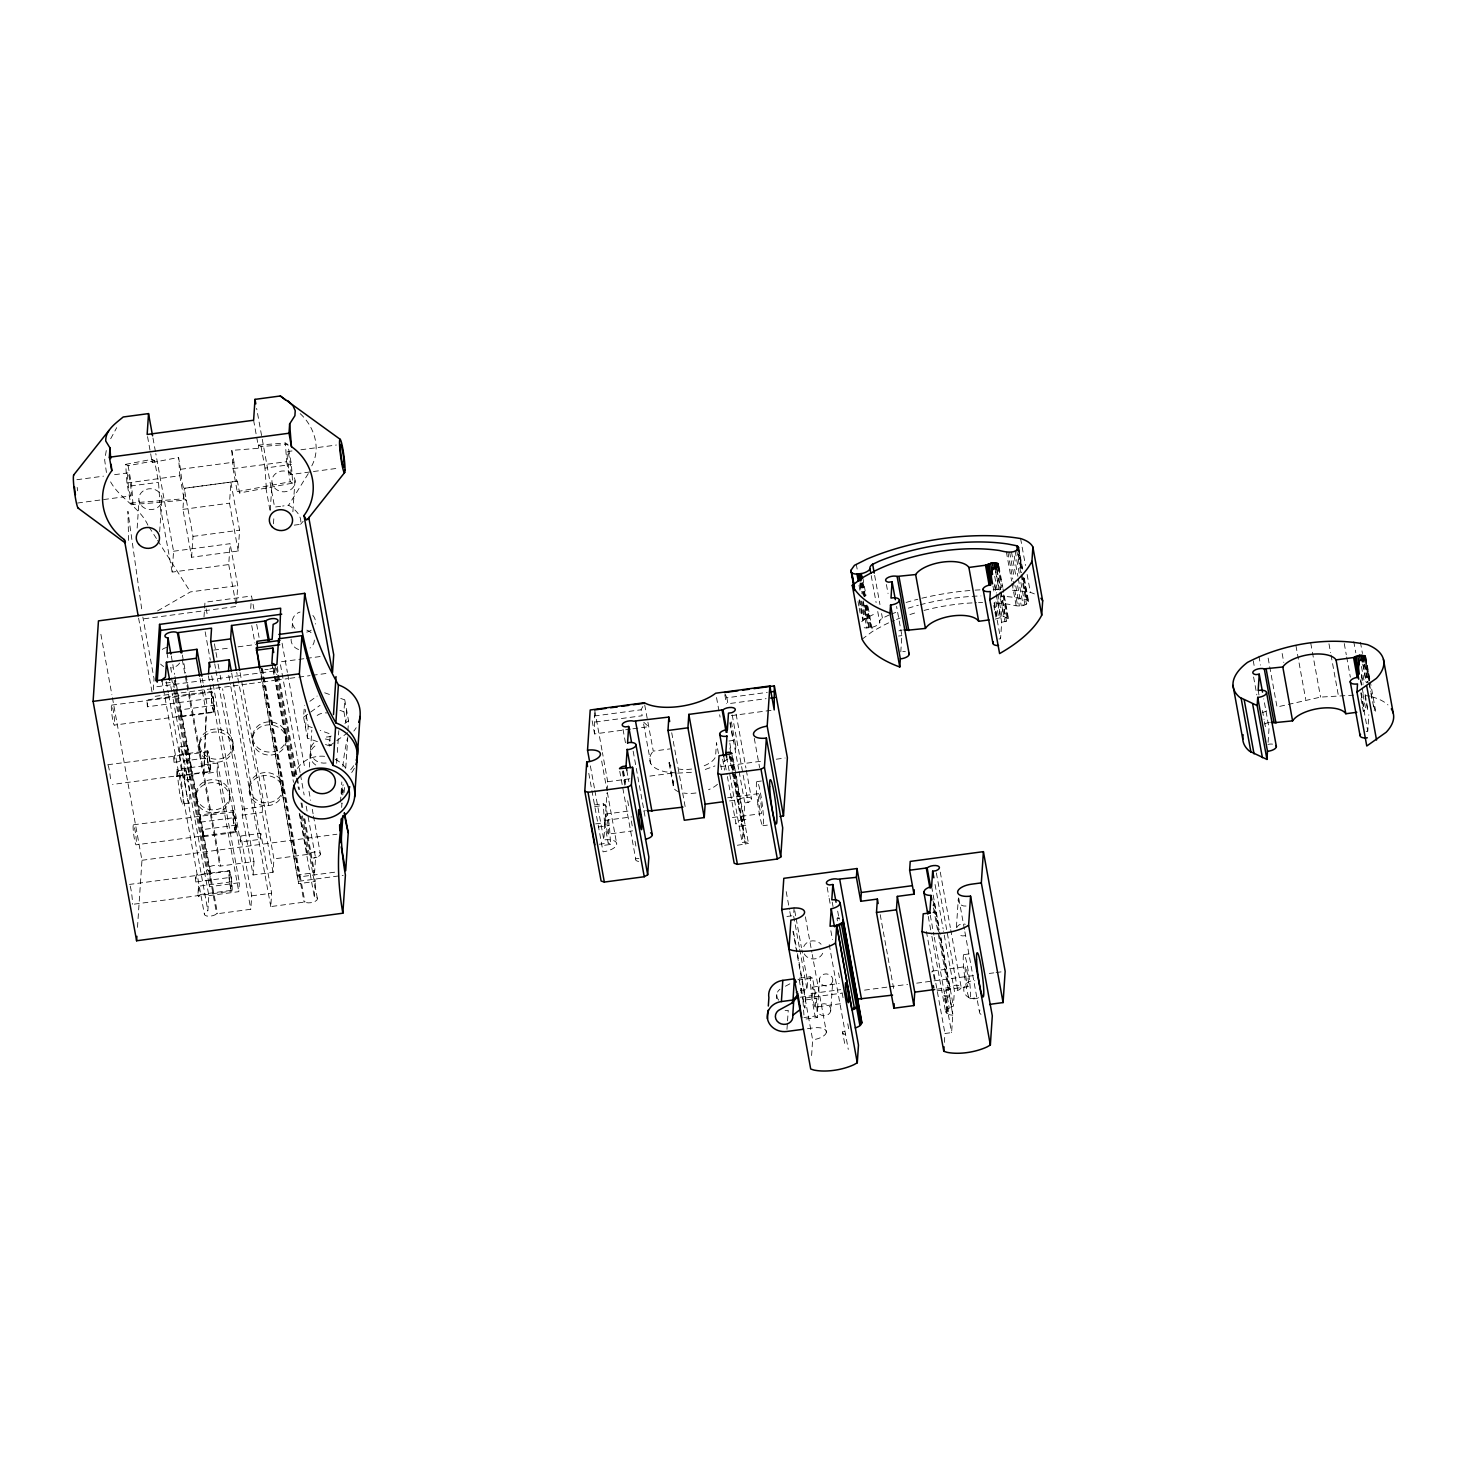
<?xml version="1.0" encoding="UTF-8"?>
<svg xmlns="http://www.w3.org/2000/svg" width="1467" height="1467" viewBox="0 0 1467 1467"><rect width="100%" height="100%" fill="white"/><g stroke="black" fill="none" stroke-linecap="round" stroke-linejoin="round"><path stroke-width="0.75" stroke-dasharray="5 3.75" d="M203.73 773.751L204.316 764.802L217.629 763.023L217.043 771.972L203.73 773.751L206.169 712.118L201.272 685.181M204.316 764.802L206.755 703.17L203.491 685.217M950.029 989.418L950.121 988.245A10.727 4.639 -10.3 0 0 944.858 990.647L944.106 991.38L950.029 989.418L939.613 932.077M944.363 1042.395L944.968 1033.502L951.606 1032.621L952.761 1015.127L949.589 996.001L943.831 995.598L947.755 1014.082A10.727 4.639 -10.3 0 0 952.761 1015.127M128.619 540.424L127.904 511.36L142.207 612.528M137.165 528.047L138.98 500.705M211.743 691.214L211.285 698.237L147.397 706.782L147.874 699.759L211.743 691.214A11.241 1.1 82.4 0 1 214.31 705.315L213.834 712.339L180.569 716.795A11.241 1.1 82.4 0 0 181.046 709.771L214.31 705.315M159.665 531.824L161.938 497.625M137.495 927.364L141.969 860.285L112.281 696.972M153.32 689.93L154.053 678.744L142.849 617.02M173.564 551.244L230.117 543.689L228.724 564.557L172.171 572.112L173.564 551.244L155.795 453.56M238.186 551.024L229.494 503.163L230.887 482.295L239.579 530.174L238.186 551.024L191.609 557.258L182.917 509.379L184.31 488.511M207.782 750.829L207.305 757.852L174.041 762.308L174.5 755.285L207.782 750.829A11.241 1.1 82.4 0 1 210.331 764.93L209.873 771.954L176.608 776.41A11.241 1.1 82.4 0 0 177.067 769.386L210.331 764.93M176.608 776.41L177.067 769.386M180.569 716.795L181.046 709.771M191.609 557.258L193.002 536.39L184.2 488.309L237.434 481.194L239.561 492.985L292.666 483.12L291.42 464.452L287.789 444.391L285.387 443.016L258.504 445.088L258.705 448.297L231.823 450.369L233.033 468.596L237.232 491.647L239.561 492.985M204.005 616.837L204.977 602.222L251.554 596.005L253.919 609.062M195.991 796.031L196.193 793.06M199.365 745.364L199.567 742.375M229.53 870.536L229.054 877.559L195.789 881.997L196.266 874.974L229.53 870.536A11.241 1.1 82.4 0 1 231.768 881.777L231.933 884.271A10.122 0.99 82.4 0 1 231.511 890.597L231.126 889.46A10.122 0.99 82.4 0 1 229.2 877.908L229.017 875.561A10.122 0.99 82.4 0 1 229.31 871.086L129.499 884.418M233.455 810.536L232.978 817.816L199.714 822.253L200.19 814.992L233.455 810.536A11.626 1.137 82.4 0 1 236.114 825.132L235.637 832.412L202.354 836.85A11.626 1.137 82.4 0 0 202.849 829.588L236.114 825.132M231.768 881.777L231.199 890.377L197.917 894.833L198.503 886.215L231.768 881.777A10.122 0.99 82.4 0 0 229.622 871.581L229.31 871.086M202.354 836.85L202.849 829.588M299.231 813.305L314.286 896.74A6.748 2.916 -10.3 0 1 315.35 901.251A6.748 2.916 -10.3 0 1 304.934 902.022L270.772 906.588L271.652 893.183L260.778 833.329L240.826 836.007L251.701 895.842L250.802 909.265L216.639 913.831A6.748 2.916 -10.3 0 1 206.774 916.013A6.748 2.916 -10.3 0 1 206.425 911.63L207.856 910.567L208.846 895.659L172.134 693.671M217.629 763.023L239.378 882.712L209.451 886.728L210.459 871.416A6.748 2.916 -10.3 0 1 209.396 866.905A6.748 2.916 -10.3 0 1 219.83 866.135L253.974 861.569L222.581 688.757M143.968 618.799L236.334 606.458L237.727 585.59L230.117 543.689M229.53 799.478A16.87 15.11 3.8 0 0 205.838 783.891A16.87 15.11 3.8 0 0 202.923 809.912A16.87 15.11 3.8 0 0 229.53 799.478L229.732 796.508A16.87 15.11 3.8 0 0 206.022 780.902A16.87 15.11 3.8 0 0 203.124 806.923A16.87 15.11 3.8 0 0 229.732 796.508M232.905 748.812A16.87 15.11 3.8 0 0 209.213 733.207A16.87 15.11 3.8 0 0 206.297 759.246A16.87 15.11 3.8 0 0 232.905 748.812L233.106 745.823A16.87 15.11 3.8 0 0 209.414 730.236A16.87 15.11 3.8 0 0 206.499 756.257A16.87 15.11 3.8 0 0 233.106 745.823M250.71 608.512L251.26 600.168M260.778 833.329L260.392 839.289L240.423 841.966L240.826 836.007M240.093 672.62L273.944 858.892L273.045 872.315L253.094 874.974L242.22 815.139L242.605 809.179L218.363 683.934M208.846 895.659L238.791 891.661L239.378 882.712M249.225 788.916L249.427 785.945M252.599 738.249L252.801 735.26M270.24 510.278L272.055 482.918M273.467 523.792L273.889 517.539M253.094 874.974L253.974 861.569M273.045 872.315L262.171 812.461L262.575 806.502L236.719 672.344M292.887 511.763L295.014 479.837M292.116 627.949L292.428 623.475M282.764 792.363A16.87 15.11 3.8 0 0 259.054 776.777A16.87 15.11 3.8 0 0 256.157 802.797A16.87 15.11 3.8 0 0 282.764 792.363L282.966 789.393A16.87 15.11 3.8 0 0 259.256 773.787A16.87 15.11 3.8 0 0 256.358 799.808A16.87 15.11 3.8 0 0 282.966 789.393M286.138 741.697A16.87 15.11 3.8 0 0 262.446 726.092A16.87 15.11 3.8 0 0 259.531 752.131A16.87 15.11 3.8 0 0 286.138 741.697L286.34 738.708A16.87 15.11 3.8 0 0 262.63 723.121A16.87 15.11 3.8 0 0 259.732 749.142A16.87 15.11 3.8 0 0 286.34 738.708M294.262 525.149L300.57 524.306C302.404 515.981 295.069 509.159 288.632 505.216L282.599 506.023M317.44 741.66L307.41 738.121L303.614 717.161L304.402 705.242M305.521 727.65L306.31 715.713M307.41 738.121L308.217 726.202L305.173 709.441M303.889 818.604L315.313 881.429L298.663 883.666L260.484 670.309M334.604 872.205L299.121 876.954L299.268 874.717L314.58 872.663L315.57 857.773L307.813 815.12M309.372 767.094L310.234 753.965M310.527 749.655L311.829 730.089M314.286 896.74L315.313 881.429M325.472 744.484L329.488 745.896L330.277 733.977L320.246 730.438M336.64 763.298L337.08 756.734A13.496 12.103 3.8 0 1 336.273 759.796M337.355 752.406L338.804 730.676M346.652 710.321L345.845 722.259L343.938 711.77L344.745 699.851L340.729 698.439M340.491 802.082L341.829 781.966M341.664 807.437L341.976 802.944A344.947 309.262 3.8 0 0 341.664 806.942M347.881 730.731L348.541 720.81L344.745 699.851M344.103 792.51L344.543 785.78M345.735 768.011L347.826 736.709M630.627 729.099L594.557 733.922L594.667 709.918L602.002 750.315M607.375 792.492L616.745 844.112A13.496 5.831 -10.3 0 0 603.836 839.931L606.971 792.932M607.118 790.695L607.723 781.728L602.424 752.553M678.799 791.832A23.747 10.269 -10.3 0 1 673.481 784.46L673.866 778.665M736.232 776.08L748.463 843.415A6.748 2.916 -10.3 0 0 745.493 842.003L742.155 842.461L743.274 825.664L746.611 825.224A6.748 2.916 -10.3 0 1 740.157 823.115A6.748 2.916 -10.3 0 1 746.996 819.246L743.677 819.705L731.465 752.058M743.677 819.705L744.796 802.907L739.093 771.477M776.52 998.679L776.795 994.443M799.277 946.967L793.574 915.573L794.124 907.321L795.756 916.307M786.972 1029.357L787.394 1023.012M787.541 1020.885L788.237 1010.305A16.87 15.11 3.8 0 1 783.836 1010.378M801.037 992.811L801.33 988.575L795.958 992.792M797.48 953.678L805.548 998.018L804.87 1008.086L801.33 988.575M800.377 990.463L807.033 989.583L807.583 981.313L801.862 949.938M811.599 1055.543L812.645 1039.846L792.913 931.233M817.522 1008.581L819.503 978.782M830.725 1010.91A6.712 6.015 3.8 0 0 821.868 1004.051A6.712 6.015 3.8 0 0 819.778 1014.284A6.712 6.015 3.8 0 0 830.725 1010.91L832.724 981.111A6.712 6.015 3.8 0 0 823.849 974.235A6.712 6.015 3.8 0 0 821.777 984.485A6.712 6.015 3.8 0 0 832.724 981.111M900.793 651.935L901.875 635.614L896.575 606.439M934.241 902.957L939.21 929.876M956.429 927.071L958.263 899.399M946.637 1013.239L945.573 1011.662L948.122 1008.599A10.727 4.639 -10.3 0 1 953.367 1006.197L954.394 990.885L943.519 931.032M998.972 638.989L1000.586 638.75L1001.686 622.265L996.79 595.345M1268.093 742.32L1269.047 728.035L1263.747 698.86M1366.144 731.428L1367.757 731.189L1368.839 714.704M106.284 450.552L104.67 460.033L106.431 472.521M996.386 603.01A107.971 46.651 -10.3 0 1 1009.278 604.367C1015.109 605.834 1025.011 608.182 1028.605 601.58L1024.113 576.898M842.553 1031.869L842.406 1032.291A6.748 2.916 -10.3 0 0 845.56 1034.418L845.762 1031.448L842.553 1031.869L845.267 1046.833M1001.686 622.265L1006.417 621.164L1008.507 618.799L1003.025 588.872M1375.679 711.238L1370.38 682.063M237.434 481.194L184.2 488.309M311.793 465.846C321.273 447.93 314.341 426.53 299.983 413.456M595.345 722.002L642.179 715.749L641.097 709.771L642.839 706.507M110.685 438.743L116.718 427.649M308.29 473.603L288.632 505.216M947.004 1009.589L946.16 1012.542L948.929 1014.045L945.665 996.093M300.57 524.306L303.174 521.262M861.697 621.678L866.043 618.01L876.679 612.968M862.064 639.209L872.553 631.397L884.289 624.942A107.971 46.651 -10.3 0 1 894.43 620.303M889.24 614.948L881.814 618.451A13.331 5.758 -10.3 0 0 879.778 622.723A10.507 4.548 -10.3 0 1 872.498 627.179L866.759 627.949A9.407 4.071 -10.3 0 1 864.191 627.711M309.885 701.299L317.184 696.036M303.614 717.161L320.044 705.315M344.892 723.433L348.541 720.81M329.488 745.896L334.971 741.935M336.787 740.633L347.752 732.73M995.304 619.092L1003.776 616.58L1008.507 618.799M1365.043 696L1367.482 709.478L1363.356 711.403L1360.496 695.688M157.519 610.95L190.417 591.916L237.727 585.59M785.45 986.209L790.75 983.348M947.37 1009.351L949.314 1008.342L946.05 990.39M1262.684 712.577L1266.681 710.872M316.927 857.186L313.571 858.03L316.927 857.186A6.748 2.916 -10.3 0 0 318.614 852.309A6.748 2.916 -10.3 0 0 308.107 854.326L273.944 858.892M705.279 769.46L714.942 765.939M737.351 845.267L748.463 843.415M1353.619 695.156L1320.557 697.1L1277.024 707.002L1267.653 655.382M125.685 464.361L152.036 459.318L154.622 460.785L158.528 482.331L159.866 502.392L132.984 504.465L130.581 503.089L126.932 483.028L125.685 464.361L128.087 465.736L154.622 460.785M147.544 436.616L152.256 462.527L178.589 457.466L180.771 470.925A11.644 1.137 82.4 0 0 184.017 488.804M237.232 491.647L290.264 481.744L292.666 483.12M743.696 819.375L742.082 819.631A7.555 3.264 -10.3 0 0 735.957 823.684L727.394 776.556M933.195 905.872L934.882 904.442A10.526 4.548 -10.3 0 0 932.792 905.102M1267.946 744.374L1269.964 744.081A7.94 3.429 -10.3 0 1 1272.549 744.136M725.23 694.313L726.843 697.779L767.259 692.369M726.843 697.779L727.925 703.757L766.122 698.659M126.932 483.028L179.818 475.711L178.589 457.466M266.334 488.163L264.995 468.101L291.42 464.452M76.871 479.709L103.479 476.152M114.573 474.685L127.886 472.906M287.569 451.561L292.006 450.956M300.882 449.782L336.365 445.033M180.734 469.275L233.968 462.16L231.823 450.369M77.568 503.034L130.783 495.919A11.626 1.137 82.4 0 0 129.683 479.269A11.626 1.137 82.4 0 0 127.537 478.04A11.626 1.137 82.4 0 0 130.783 495.919M290.484 474.575A11.626 1.137 82.4 0 0 289.366 457.924A11.626 1.137 82.4 0 0 287.239 456.695A11.626 1.137 82.4 0 0 290.484 474.575L339.28 468.065M182.917 509.379L229.494 503.163M280.6 506.298L274.586 507.105L256.633 408.358M193.002 536.39L239.579 530.174M213.669 650.101L229.2 648.029M238.076 646.837L255.808 644.471M281.536 661.709L304.219 658.683M306.493 658.371L320.099 656.556M156.877 686.721L277.978 670.547M155.117 696.33L247.19 684.025M249.427 683.732L260.668 682.228M262.905 681.935L274.127 680.431M276.383 680.12L287.605 678.634M289.861 678.322L296.591 677.424M298.828 677.131L310.069 675.627M312.306 675.333L328.021 673.225M111.73 705.114L211.853 692.259A10.122 0.99 82.4 0 1 214.164 704.967L214.365 707.314A10.122 0.99 82.4 0 1 214.054 711.788L114.261 725.12A10.122 0.99 82.4 0 1 111.419 709.57A10.122 0.99 82.4 0 1 113.289 710.651A10.122 0.99 82.4 0 1 114.261 725.12M898.556 636.055L901.875 635.614M179.964 746.776L186.621 745.878M107.751 764.729L207.874 751.893A10.122 0.99 82.4 0 1 210.184 764.582L210.386 766.929A10.122 0.99 82.4 0 1 210.093 771.404L112.556 784.442M178.387 770.615L185.025 769.735M594.263 716.024L641.097 709.771M184.182 780.132A16.87 1.65 82.4 0 0 182.568 756A16.87 1.65 82.4 0 0 179.469 754.221A16.87 1.65 82.4 0 0 184.182 780.132L190.838 779.252A16.87 1.65 82.4 0 0 189.225 755.12A16.87 1.65 82.4 0 0 186.126 753.341A16.87 1.65 82.4 0 0 190.838 779.252M632.882 728.806L648.671 726.697L643.224 721.782M731.373 715.639L771.954 710.211M182.586 803.989A16.87 1.65 82.4 0 0 180.991 779.857A16.87 1.65 82.4 0 0 177.892 778.078A16.87 1.65 82.4 0 0 182.586 803.989L189.243 803.091A16.87 1.65 82.4 0 0 187.629 778.959A16.87 1.65 82.4 0 0 184.53 777.18A16.87 1.65 82.4 0 0 189.243 803.091M644.71 704.93L653.273 751.122L669.906 748.904M728.952 741.018L733.115 740.45A43.662 18.869 -10.3 0 1 735.04 750.407M242.605 809.179L262.575 806.502M133.479 824.802L233.601 811.966A10.122 0.99 82.4 0 1 235.912 824.656L236.114 827.021A10.122 0.99 82.4 0 1 235.802 831.477L136.009 844.827A10.122 0.99 82.4 0 1 133.185 829.277A10.122 0.99 82.4 0 1 135.037 830.34A10.122 0.99 82.4 0 1 136.009 844.827M242.22 815.139L262.171 812.461M607.723 781.728L629.893 778.775M649.863 776.098L674.252 772.852M720.829 766.618L760.75 761.281M776.281 759.209L785.157 758.017M141.969 860.285L336.897 834.228M756.99 781.599L761.428 780.994M594.373 804.943L603.23 803.751L605.669 805.145L609.373 825.499L610.639 844.442L601.763 845.634M594.575 806.63L605.669 805.145M605.669 814.093L630.077 810.829M727.65 797.791L758.714 793.629M729.539 800.909L739.295 799.607A6.748 2.916 -10.3 0 1 749.82 797.59A6.748 2.916 -10.3 0 1 748.115 802.467L744.796 802.907M604.991 820.438L631.617 816.881M595.639 823.886L604.496 822.712L603.23 803.751M598.279 826.985L609.373 825.499M608.2 834.118A10.122 0.99 82.4 0 0 607.228 819.631A10.122 0.99 82.4 0 0 605.376 818.568A10.122 0.99 82.4 0 0 608.2 834.118L632.607 830.854M732.4 817.504L761.245 813.653A10.122 0.99 82.4 0 0 760.273 799.167A10.122 0.99 82.4 0 0 758.421 798.103A10.122 0.99 82.4 0 0 761.245 813.653M298.828 881.282L343.186 875.341M134.304 904.13L231.841 891.111M599.325 844.24L608.2 843.048L610.639 844.442M762.95 825.701L767.388 825.114M251.701 895.842L271.652 893.183M638.878 858.415L635.669 858.855L619.771 771.33M786.917 916.472L793.574 915.573M963.874 954.614L970.531 953.715M812.553 978.177L810.114 976.765L796.819 978.544L799.24 979.956L812.553 978.177L816.257 998.514L817.522 1017.475L804.209 1019.253M812.553 987.108L839.179 983.55M932.315 971.099L965.598 966.661M811.874 993.471L840.719 989.62M800.304 997.212L811.379 995.726L810.114 976.765M805.548 998.018L841.838 993.159M864.521 990.133L887.205 987.108M889.479 986.796L907.615 984.375M916.692 983.165L973.391 975.592M989.271 973.465L993.819 972.859M996.075 972.548L1002.896 971.649M803.934 1015.036L802.944 1000.292L816.257 998.514M936.918 989.18L948.911 987.584A6.748 2.916 -10.3 0 1 959.418 985.567A6.748 2.916 -10.3 0 1 957.731 990.445L954.394 990.885M815.084 1007.132A10.122 0.99 82.4 0 0 814.112 992.646A10.122 0.99 82.4 0 0 812.26 991.582A10.122 0.99 82.4 0 0 815.084 1007.132L843.91 1003.281M937.065 990.83L968.128 986.686A10.122 0.99 82.4 0 0 967.156 972.199A10.122 0.99 82.4 0 0 965.286 971.136A10.122 0.99 82.4 0 0 968.128 986.686M803.989 1017.548L815.084 1016.081L817.522 1017.475M969.834 998.715L978.709 997.542M807.455 1028.715L813.452 1027.909A13.496 5.831 -10.3 0 1 826.361 1032.108L812.26 954.522M233.033 468.596L286.633 461.702L285.387 443.016M132.984 504.465L131.737 485.797L158.528 482.331M932.755 912.401L934.369 912.217L934.277 913.391L933.47 908.898M258.504 445.088L261.071 446.555L287.789 444.391M130.581 503.089L183.998 498.762L186.346 500.1L159.445 502.154L172.171 572.112M677.699 773.146L691.434 772.32M839.601 918.58L837.015 918.525L837.822 922.926M1370.215 696.147L1363.54 695.431L1362.311 688.701M675.847 772.944L665.56 771.862A43.662 18.869 -10.3 0 1 653.273 751.122M1028.605 601.58L1026.46 599.6L1017.328 597.821A122.678 53.014 -10.3 0 0 1002.676 596.28M1371.957 696.733L1377.238 698.512A74.982 32.402 -10.3 0 1 1387.965 704.912M324.684 692.791L332.697 695.615M339.941 710.358L343.938 711.77M308.217 726.202L312.233 727.614M1374.872 709.863L1372.635 702.656M943.831 995.598L944.491 996.13A10.727 4.639 -10.3 0 0 949.516 997.175M214.054 711.788L213.742 711.293A10.122 0.99 82.4 0 1 211.431 698.585L211.23 696.238A10.122 0.99 82.4 0 1 211.523 691.764M210.093 771.404L209.763 770.909A10.122 0.99 82.4 0 1 207.452 758.201L207.25 755.853A10.122 0.99 82.4 0 1 207.562 751.379M235.802 831.477L235.49 830.982A10.122 0.99 82.4 0 1 233.18 818.293L232.978 815.927A10.122 0.99 82.4 0 1 233.29 811.471M147.892 525.149C139.475 506.518 118.46 498.285 109.567 479.892M149.102 527.056L156.401 538.499M157.611 540.406L190.417 591.916M1365.704 656.629L1369.958 679.808M1365.612 658.17L1369.683 680.615M1366.309 662.736L1369.573 680.688M1364.897 658.976L1368.968 681.422M1369.389 683.659L1370.6 690.407M1371.003 692.644L1372.232 699.374M1372.635 701.629L1374.267 710.596M1365.704 664.496L1368.564 680.211M1368.968 682.448L1370.6 691.434M1371.003 693.671L1372.232 700.401M1364.603 664.221L1367.867 682.173M1360.422 642.289L1362.458 653.512M1364.365 664.203L1367.757 682.687M1363.21 664.881L1366.455 682.833M1362.77 664.129L1366.034 682.082M1361.468 666.495L1364.328 682.21M1361.504 674.307L1363.136 683.292M1365.172 694.496L1368.033 710.211M1361.376 675.81L1363.008 684.777M1353.748 641.574L1355.801 652.797M1360.698 679.734L1361.908 686.464M1360.569 680.816L1361.376 685.291M1363.008 694.276L1365.869 709.991M1361.193 692.681L1364.457 710.651M1360.808 693.029L1367.757 731.189M1344.249 643.536L1346.284 654.759M1346.688 656.996L1350.355 677.186M1328.974 643.793L1330.606 652.76M1331.009 655.015L1338.362 695.413M1310.764 643.243L1311.993 649.973M1312.397 652.228L1320.557 697.1M1295.948 645.682L1305.74 699.557M1282.158 653.493L1283.79 662.479M1258.906 656.134L1260.538 665.119M1253.295 660.957L1254.102 665.45M1262.445 710.541L1264.077 719.508M1264.499 721.746L1265.709 728.494M1258.173 690.499L1258.979 694.991M1253.588 676.984L1256.852 694.936M1020.592 538.554L1025.488 565.492M1027.12 574.477L1030.384 592.43A46.449 20.061 -10.3 0 1 1034.693 594.043M1018.556 546.916L1022.646 569.361M1018.575 548.603L1022.242 568.793M1023.874 577.778L1028.349 602.46M1018.648 550.73L1021.912 568.683M1023.544 577.668L1027.615 600.113M1018.648 553.976L1021.509 569.691M1023.141 578.658L1027.633 603.34M1018.3 554.728L1021.564 572.68M1021.967 574.917L1026.46 599.6M1016.686 550.327L1020.757 572.772M1021.16 575.009L1026.46 604.184M1015.164 551.06L1019.253 573.505M1020.885 582.491L1024.956 604.936M1014.229 556.14L1017.896 576.329M1018.3 578.585L1023.196 605.504M1011.515 552.032L1016.008 576.733M1017.64 585.7L1021.307 605.908M1009.626 552.197L1014.119 576.898M1015.751 585.865L1019.418 606.073M1007.866 552.142L1012.762 579.08M1013.165 581.317L1017.658 605.999M1006.344 551.849L1011.643 581.024M1012.065 583.279L1016.136 605.706M998.954 566.445L1002.805 587.368M998.752 568.059L1002.016 586.011M1003.74 594.905L1008.232 619.606M997.725 566.537L1001.393 587.772M1003.025 595.712L1007.517 620.413M997.047 569.544L1000.714 589.752M1001.117 591.99L1006.417 621.164M996.79 569.526L1000.457 589.734M1000.861 591.971L1005.353 616.653M995.231 567.967L999.302 590.394M999.705 592.65L1005.005 621.825M995.616 571.69L998.88 589.642M1000.512 598.628L1003.776 616.58M994.718 576.311L997.56 592.026M997.982 594.263L1002.053 616.708M994.754 584.123L996.386 593.09M994.608 585.608L995.836 592.356M996.24 594.593L1000.329 617.039M992.994 586.122L994.223 592.87M995.855 601.837L998.697 617.552M994.443 602.497L997.285 618.212M994.058 602.845L1000.586 638.75M993.746 605.504L994.571 609.997M994.974 612.234L996.185 618.964M958.85 898.593L964.479 929.638M964.883 931.857L979.388 1011.643M940.274 872.15L950.341 927.566M950.744 929.785L961.215 987.419M886.416 584.544L888.048 593.512M936.368 872.957L957.731 990.445M935.066 884.491L943.116 928.831M931.618 886.49L939.302 928.703M940.897 937.523L953.367 1006.197M874.644 575.376L879.962 604.551M881.575 613.536L882.4 618.01M933.195 901.141L948.911 987.584M933.507 907.908L952.853 1013.954M871.215 575.596L876.111 602.534M877.743 611.519L879.778 622.723M930.261 915.133L933.892 935.084M934.296 937.303L951.606 1032.621M928.244 916.362L931.472 934.094M931.875 936.294L945.573 1011.662M862.761 577.521L866.025 595.474M868.061 606.696L872.553 631.397M862.926 582.619L865.383 596.079M867.015 605.064L871.086 627.509M926.429 931.545L944.968 1033.502M862.541 582.711L864.98 596.17M866.612 605.156L870.701 627.601M862.009 583.261L864.466 596.739M866.098 605.706L868.134 616.929M861.477 582.876L863.916 596.336M865.548 605.321L869.638 627.748M860.689 582.986L862.743 594.208M864.778 605.431L868.849 627.876M860.029 583.022L861.661 591.99M863.274 600.975L868.171 627.913M856.251 564.153L857.48 570.883M859.919 584.343L861.551 593.328M863.183 602.295L866.043 618.01M859.02 585.315L860.23 592.045M861.862 601.012L866.759 627.949M860.982 601.232L864.246 619.184M859.68 599.746L863.348 619.936M859.112 600.223L862.779 620.413M858.03 601.488L858.837 605.981M859.24 608.218L860.469 614.948M880.218 914.656L893.971 990.372M837.675 911.135L839.289 919.992M832.229 902.077L833.036 906.569M827.168 887.278L828.763 896.135M829.167 898.354L830.377 905.011M830.854 930.701L832.467 939.558M838.519 972.804L839.729 979.461M842.131 992.756L843.342 999.412M847.779 1023.801L848.99 1030.439M829.24 944.656L848.274 1049.382M805.401 916.838L811.856 952.303M811.379 995.726L815.084 1016.081M796.159 918.544L801.459 947.682M799.698 949.222L807.033 989.583M786.202 891.624L789.429 909.357M789.833 911.575L790.64 915.995M793.464 931.527L797.076 951.478M799.24 979.956L802.944 1000.292M754.295 738.378L759.594 767.553M736.122 714.154L745.914 768.011M746.318 770.267L751.617 799.442M732.216 714.924L748.115 802.467M731.373 721.892L735.774 746.153M730.108 722.112L738.671 769.24M724.808 694.753L726.403 703.463M729.961 723.048L733.115 740.45M732.968 758.127L735.829 773.824M729.832 743.072L731.024 750.132M729.924 747.987L731.153 754.716M731.556 756.954L739.295 799.607M730.621 756.404L743.256 825.976L741.642 826.159A7.555 3.264 -10.3 0 1 735.957 823.684M729.979 756.734L745.493 842.003M729.026 754.423L745.346 844.185M716.538 697.558L720.095 717.143M726.66 757.174L742.155 842.461M723.726 756.349L726.99 774.301M722.644 759.264L724.625 770.138M718.463 753.561L716.483 742.687L715.713 754.313A23.747 10.269 -10.3 0 1 704.178 765.774M720.682 764.729L721.892 771.459M671.721 732.767L685.181 806.832M673.481 784.46L669.135 760.529A23.747 10.269 -10.3 0 0 670.969 765.939M669.154 763.427L673.5 787.357M643.628 723.983L650.835 763.684M633.157 751.159L644.985 816.239M622.998 729.264L625.455 742.742M626.849 770.505L628.885 781.728M623.53 770.964L625.565 782.186M622.98 770.89L625.419 784.368M622.375 771.624L624.814 785.102M627.674 800.799L628.885 807.547M631.342 821.007L632.57 827.736M635.009 841.196L636.238 847.944M601.653 761.08L606.971 790.255M592.191 720.865L594.557 733.922M604.496 822.712L608.2 843.048M590.376 765.866L594.465 788.311M594.868 790.566L603.836 839.931M588.78 773.311L603.047 851.85A13.496 5.831 -10.3 0 0 616.745 844.112M286.633 461.702L290.264 481.744M261.071 446.555L264.995 468.101M253.608 420.24L258.705 448.297M265.912 487.943L269.946 510.168M282.086 643.206L287.385 672.381M287.789 674.618L304.916 768.873M309.005 791.318L310.637 800.304M312.269 809.271L313.076 813.763M313.48 816.019L320.429 854.161M280.49 664.753L300.075 772.486M300.478 774.723L304.146 794.931M306.181 806.153L307.41 812.883M277.263 666.55L278.272 672.931M278.675 675.168L297.031 776.171M297.434 778.409L299.488 789.631M301.927 803.091L302.752 807.583M304.788 818.806L314.58 872.663M276.566 668.218L277.373 672.711M277.776 674.967L296.132 775.951M296.536 778.207L298.59 789.411M301.028 802.889L301.854 807.382M275.026 665.468L276.658 674.453M277.061 676.69L295.417 777.693M302.349 815.835L317.44 898.886M274.256 668.053L294.244 778.023M301.175 816.184L308.107 854.326M273.357 668.182L293.345 778.152M299.873 814.057L307.208 854.454M271.872 663.341L273.907 674.545M274.347 676.397L293.492 782.278M256.688 624.282L259.054 637.356M262.501 668.622L304.934 902.022M261.749 668.237L304.036 902.15M261.181 668.237L299.121 876.954M251.737 625.565L254.91 642.986M259.512 668.2L298.663 883.666M228.724 564.557L236.334 606.458M263.271 775.676L268.718 805.603M231.676 673.151L232.886 679.844M233.29 682.063L260.392 839.289M228.76 675.425L230.392 684.411M230.796 686.648L270.772 906.588M214.42 643.866L217.684 661.819M218.088 664.074L219.72 673.041M220.123 675.297L220.949 679.771M206.15 608.75L207.342 615.278M214.732 663.873L215.539 668.329M215.942 670.566L217.96 681.697M179.818 475.711L183.998 498.762M205.16 631.8L210.294 660.095M211.706 675.81L240.423 841.966M208.387 675.847L209.616 682.577M210.019 684.832L250.802 909.265M202.263 678.487L203.088 682.98M200.044 678.451L200.851 682.944M217.043 771.972L238.791 891.661M152.971 438.028L155.392 451.341M182.366 655.052L185.631 673.005M186.052 675.242L220.71 866.007M182.293 659.655L219.83 866.135M171.309 655.969L174.536 674.325M174.958 676.562L210.441 871.82M175.123 680.303L176.333 687.033M176.755 689.27L217.538 913.703M174.225 680.413L175.453 687.143M175.857 689.398L216.639 913.831M170.594 667.302L171.822 674.031M173.454 682.999L174.28 687.491M174.683 689.728L207.305 869.289M167.018 653.31L167.843 657.803M171.511 677.992L173.143 686.978M173.546 689.215L209.451 886.728M171.731 691.434L170.099 682.448A6.748 2.916 -10.3 0 1 165.056 682.723M128.087 465.736L131.737 485.797M166.248 681.642L168.283 692.864M168.705 695.12L207.856 910.567M161.902 680.578L204.335 913.996M138.595 618.102L152.055 692.149M100.893 634.312L111.877 694.735M152.036 459.318L152.256 462.527M233.968 462.16L234.005 463.81A11.644 1.137 82.4 0 0 237.251 481.689M931.948 972.144A10.122 0.99 82.4 0 1 932.645 971.612M933.452 974.473A10.122 0.99 82.4 0 1 934.662 981.735M826.361 1032.108A13.496 5.831 -10.3 0 1 812.645 1039.846M980.983 1014.394A13.496 5.831 -10.3 0 1 981.368 1008.434M822.712 953.238A10.122 9.077 3.8 0 1 813.562 958.978A10.122 9.077 3.8 0 1 804.026 953.513M803.788 946.563A10.122 9.077 3.8 0 1 821.08 944.253M977.994 998.073A10.122 9.077 3.8 0 1 963.856 991.087A10.122 9.077 3.8 0 1 974.84 980.726M837.382 917.755A10.214 4.419 -10.3 0 1 839.436 917.994M965.726 935.414A6.712 6.015 3.8 0 1 957.768 933.635M956.686 927.676A6.712 6.015 3.8 0 1 965.341 924.283M966.038 906.038A6.712 6.015 3.8 0 1 958.666 897.877M778.739 1000.237A8.765 7.867 3.8 0 1 779.967 989.18M891.074 614.215A122.678 53.014 -10.3 0 1 898.574 611.391M908.293 608.163A122.678 53.014 -10.3 0 1 918.342 605.248M920.377 604.716A122.678 53.014 -10.3 0 1 980.928 595.932M896.557 619.441A107.971 46.651 -10.3 0 1 900.261 617.974M909.87 614.563A107.971 46.651 -10.3 0 1 917.847 612.106M923.972 610.437A107.971 46.651 -10.3 0 1 976.472 602.717M978.526 602.662A107.971 46.651 -10.3 0 1 982.597 602.607M906.074 602.46A139.787 60.404 -10.3 0 1 917.829 599.233M921.808 598.243A139.787 60.404 -10.3 0 1 970.476 590.467M975.06 590.137A139.787 60.404 -10.3 0 1 981.9 589.771M993.122 589.514A139.787 60.404 -10.3 0 1 1001.869 589.661M1012.468 590.229A139.787 60.404 -10.3 0 1 1030.384 592.43M898.904 630.883A6.748 2.916 -10.3 0 1 902.242 630.04M902.792 651.641A7.94 3.429 -10.3 0 1 905.377 651.696M1264.646 723.983A6.748 2.916 -10.3 0 1 1269.413 722.479M727.705 759.044A43.662 18.869 -10.3 0 1 721.452 763.042M643.628 811.013A6.748 2.916 -10.3 0 1 645.352 810.683M638.677 861.404A6.748 2.916 -10.3 0 1 635.523 859.259L635.798 858.47A6.748 2.916 -10.3 0 1 637.613 856.893M717.473 784.258A23.747 10.269 -10.3 0 1 708.543 789.723M696 792.987A23.747 10.269 -10.3 0 1 683.677 793.042M691.654 769.038A23.747 10.269 -10.3 0 1 679.313 769.111M272.935 667.833A6.748 2.916 -10.3 0 1 269.891 669.007M268.168 669.337A6.748 2.916 -10.3 0 1 264.867 669.392M341.499 794.546A246.254 220.784 3.8 0 1 343.131 784.588M353.639 765.719A33.723 30.239 3.8 0 1 348.504 772.064M326.114 763.005A13.496 12.103 3.8 0 1 311.646 755.853A13.496 12.103 3.8 0 1 315.405 741.55M325.289 739.001A13.496 12.103 3.8 0 1 331.817 741.312M235.637 832.412A11.626 1.137 82.4 0 1 232.978 817.816M213.834 712.339A11.241 1.1 82.4 0 1 211.285 698.237M209.873 771.954A11.241 1.1 82.4 0 1 207.305 757.852M231.199 890.377A11.241 1.1 82.4 0 1 229.054 877.559M130.215 886.068A10.122 0.99 82.4 0 1 131.993 896.355A10.122 0.99 82.4 0 1 132.268 904.259M108.081 765.224A10.122 0.99 82.4 0 1 110.667 782.241M354.336 768.268A33.723 30.239 3.8 0 1 351.016 773.366M342.746 794.949A344.947 309.262 3.8 0 1 343.755 786.99M315.79 765.077A13.496 12.103 3.8 0 1 318.101 744.246M328.425 744.099A13.496 12.103 3.8 0 1 331.524 745.639M342.343 792.73A246.254 220.784 3.8 0 1 342.141 784.662M342.893 766.544A246.254 220.784 3.8 0 1 347.349 738.69M356.188 727.705A33.723 30.239 3.8 0 1 353.84 731.043M294.078 776.501A28.331 25.397 3.8 0 1 324.72 756.33M335.301 759.374A28.331 25.397 3.8 0 1 345.974 768.525M331.23 736.049A13.496 12.103 3.8 0 1 324.335 736.966M317.147 715.474A13.496 12.103 3.8 0 1 327.031 712.925M147.397 706.782A11.241 1.1 82.4 0 1 147.874 699.759M174.041 762.308A11.241 1.1 82.4 0 1 174.5 755.285M198.503 886.215A11.241 1.1 82.4 0 1 197.917 894.833M195.789 881.997A11.241 1.1 82.4 0 1 196.266 874.974M199.714 822.253A11.626 1.137 82.4 0 1 200.19 814.992M311.261 630.113A11.626 10.434 3.8 0 1 305.778 632.259M294.904 628.426A11.626 10.434 3.8 0 1 300.075 612.032M312.893 615.462A11.626 10.434 3.8 0 1 315.313 624.043M314.341 640.089A11.626 10.434 3.8 0 1 310.069 648.011M298.59 649.533A11.626 10.434 3.8 0 1 291.823 636M306.823 630.113A11.626 10.434 3.8 0 1 311.701 633.341M179.634 663.066A11.626 10.434 3.8 0 1 171.511 667.943M163.717 666.513A11.626 10.434 3.8 0 1 160.636 664.111M162.269 649.441A11.626 10.434 3.8 0 1 167.751 647.295M77.164 487.356A16.87 1.65 82.4 0 1 77.659 490.803M964.754 977.297L964.057 971.557A22.262 2.164 82.4 0 1 965.928 959.381A22.262 2.164 82.4 0 1 970.439 996.386A22.262 2.164 82.4 0 1 964.754 977.297M757.871 804.264L757.174 798.543A22.262 2.164 82.4 0 1 759.044 786.349A22.262 2.164 82.4 0 1 763.573 823.372A22.262 2.164 82.4 0 1 757.871 804.264M274.531 487.869A11.626 10.434 3.8 0 0 294.409 485.21A11.626 10.434 3.8 0 0 281.664 471.054A11.626 10.434 3.8 0 0 274.531 487.869M141.455 505.657A11.626 10.434 3.8 0 0 161.333 502.998A11.626 10.434 3.8 0 0 148.589 488.841A11.626 10.434 3.8 0 0 141.455 505.657"/><path stroke-width="1.5" d="M800.193 1005.5L799.918 1009.736L792.767 1015.347A8.765 7.867 3.8 0 1 786.275 1024.168A8.765 7.867 3.8 0 1 775.841 1018.997A8.765 7.867 3.8 0 1 780.499 1009.296L792.877 1002.603L794.325 978.837L782.81 980.378A16.87 15.11 3.8 0 0 768.891 997.578L768.323 1006.032M909.632 870.224L927.144 867.896A6.748 2.916 -10.3 0 1 937.651 865.878A6.748 2.916 -10.3 0 1 935.964 870.738L932.645 871.196L931.618 886.49A10.544 4.566 -10.3 0 0 924.888 889.901L923.807 891.973L924.632 893.788A10.544 4.566 -10.3 0 0 931.013 895.438L929.858 912.932L923.201 913.813L922.028 931.563L943.776 1051.271L947.004 1052.316A33.723 14.578 -10.3 0 0 986.924 1046.98L990.353 1045.036L992.297 1015.824L970.549 896.135A13.496 5.831 -10.3 0 1 957.639 891.954A13.496 5.831 -10.3 0 1 971.337 884.216L981.331 882.877L983.403 851.649L910.218 861.422L909.632 870.224L913.978 894.173L897.346 896.392L896.447 909.815L913.849 1005.573L893.88 1008.232L876.496 912.474L877.376 899.069L860.744 901.288L856.398 877.339L856.985 868.537L783.8 878.33L781.709 909.558L810.701 1069.021L813.928 1070.066A33.723 14.578 -10.3 0 0 853.849 1064.73L857.278 1062.786L858.47 1045.072L836.703 925.384L842.865 922.395L860.671 1025.066A10.214 4.419 -10.3 0 1 855.298 1027.89M341.114 818.971A344.947 309.262 3.8 0 0 345.405 875.047L342.856 913.207L136.596 940.769L93.099 701.373L98.454 620.889L304.714 593.328A349.788 313.608 3.8 0 0 338.4 684.887A33.723 30.239 3.8 0 1 358.718 722.277M125.447 542.24L124.328 539.563C101.993 523.994 95.117 492.985 111.804 470.687L109.365 457.246L109.988 447.93L105.734 441.017C105.331 430.124 115.801 423.23 123.191 416.995L148.534 413.602L152.568 435.809M148.534 413.602L147.158 434.47L253.608 420.24L255.001 399.372L280.344 395.98L340.142 439.275M136.596 940.769L136.889 936.294M279.629 638.438L280.655 608.218L159.555 624.392L155.795 680.743L276.896 664.551L278.62 638.768L301.909 635.651A365.925 328.058 3.8 0 0 335.576 727.21A33.723 30.239 3.8 0 1 355.894 764.6M157.189 682.21L160.636 630.388L159.555 624.392M214.31 661.635L210.68 641.574L211.56 628.151L177.397 632.717A6.748 2.916 -10.3 0 0 166.981 633.506A6.748 2.916 -10.3 0 0 168.045 638.017L167.018 653.31L196.963 649.313L196.376 658.261L166.431 662.259L165.441 677.167L163.992 678.212A6.748 2.916 -10.3 0 0 162.085 681.33M208.534 673.61L209.286 662.442L229.237 659.765L231.273 670.914M228.504 670.951L229.237 659.765M236.297 670.126L230.631 638.897L231.529 625.492L265.692 620.926A6.748 2.916 -10.3 0 1 276.199 618.909A6.748 2.916 -10.3 0 1 274.512 623.787L273.155 624.355L272.147 639.264L256.853 641.317L257.514 648.029M259.512 668.2L256.413 647.864L279.702 644.747M256.248 650.248L272.88 648.029L271.872 663.341A6.748 2.916 -10.3 0 1 275.026 665.468M308.767 517.429L333.706 654.74L332.514 672.62L303.981 515.559C320.65 493.26 313.791 462.233 291.456 446.665L289.017 433.223L289.641 423.926L294.904 415.729L295.234 410.723L293.033 405.809L287.697 400.564M342.856 913.207A344.947 309.262 3.8 0 1 342.453 817.192A33.723 30.239 3.8 0 0 333.046 765.371A365.925 328.058 3.8 0 1 299.36 673.811L301.909 635.651M356.188 760.291A33.723 30.239 3.8 0 0 335.87 722.901A349.788 313.608 3.8 0 1 302.184 631.342L304.714 593.328M333.486 714.594L336.016 676.58M333.046 765.371L335.576 727.21M335.87 722.901L338.4 684.887M341.096 842.406L342.893 815.56M344.543 813.176L348.229 832.724L345.699 870.72L341.188 846.826M354.647 796.966L357.196 758.806M357.49 754.478L360.02 716.483M630.388 767.644L627.161 749.234L626.042 766.031L622.705 766.471A6.748 2.916 -10.3 0 0 619.496 768.69L632.552 767.314L648.854 857.095L647.68 874.809L644.251 876.734L604.331 882.07L601.103 881.025L584.783 791.263L586.727 762.088A13.496 5.831 -10.3 0 0 600.443 754.35A13.496 5.831 -10.3 0 0 587.534 750.169L590.211 709.991L644.325 702.748A43.662 18.869 -10.3 0 0 715.731 693.213L769.863 685.969L774.209 709.918L774.319 685.914L753.91 688.628M627.546 743.274L628.665 726.477L625.345 726.917A6.748 2.916 -10.3 0 1 623.695 722.773A6.748 2.916 -10.3 0 1 633.689 721.159L668.86 717.07L669.685 721.544M647.68 874.809L631.36 785.028L632.552 767.314M727.357 729.924L728.476 713.127L731.813 712.687A6.748 2.916 -10.3 0 0 733.5 707.809A6.748 2.916 -10.3 0 0 722.993 709.826L688.83 714.392L705.15 804.173L704.252 817.577L684.282 820.255L667.98 730.474L668.86 717.07M704.252 817.577L687.931 727.815L688.83 714.392M769.863 685.969L767.186 726.147A13.496 5.831 -10.3 0 0 753.47 733.885A13.496 5.831 -10.3 0 0 766.379 738.066L782.7 827.846L780.756 857.058L777.327 859.002L737.406 864.338L734.178 863.274L717.858 773.512L719.05 755.762L732.143 753.635A6.748 2.916 -10.3 0 0 729.172 752.241L725.835 752.681L726.66 757.174M725.835 752.681L726.972 735.884M780.756 857.058L764.435 767.278L766.379 738.066M803.458 1029.247L786.825 1031.466A16.87 15.11 3.8 0 1 767.479 1018.74L768.048 1010.268M780.041 816.587A13.496 5.831 -10.3 0 1 783.488 815.927L787.376 757.724L774.319 685.914M767.479 1018.74A16.87 15.11 3.8 0 1 781.398 1001.558L782.81 980.378M792.767 1015.347L793.739 1000.531M856.398 877.339L837.859 879.21A6.748 2.916 -10.3 0 0 827.846 880.842A6.748 2.916 -10.3 0 0 829.515 884.968L832.834 884.528L831.807 899.839A10.214 4.419 -10.3 0 1 839.179 901.233L840.169 903.159L838.904 905.377A10.214 4.419 -10.3 0 1 831.221 908.77L830.047 926.264L836.703 925.384L851.777 1009.259L858.085 1006.179L857.406 1007.114A10.214 4.419 -10.3 0 1 852.034 1009.938M857.278 1062.786L835.53 943.098L836.703 925.384L834.485 926.741L831.221 908.77M860.744 901.288L861.331 892.486L856.985 868.537M895.347 599.691L892.083 581.739L888.764 582.197A6.748 2.916 -10.3 0 1 887.095 578.053A6.748 2.916 -10.3 0 1 897.107 576.421L915.646 574.551A28.111 12.139 -10.3 0 1 942.859 562.063A28.111 12.139 -10.3 0 1 968.88 567.454L986.411 565.107L992.26 562.833L997.927 563.566L997.725 566.537L991.894 568.407L990.793 584.875L989.18 585.131A7.555 3.264 -10.3 0 0 983.073 589.184A7.555 3.264 -10.3 0 0 988.758 591.659L990.353 591.476L989.803 599.71L999.595 653.585A151.89 65.63 -10.3 0 0 1041.717 615.205L1042.67 600.902L1032.878 547.026A46.449 20.061 -10.3 0 0 1020.592 538.554A139.787 60.404 -10.3 0 0 866.887 559.11L854.454 565.327L850.915 570.333A9.407 4.071 -10.3 0 0 851.135 572.222L852.4 573.212A9.407 4.071 -10.3 0 0 856.985 574.092L862.706 573.322A10.507 4.548 -10.3 0 0 869.986 568.866A13.331 5.758 -10.3 0 1 872.021 564.593L879.448 561.072A122.678 53.014 -10.3 0 1 1007.536 543.964L1016.668 545.742L1018.813 547.723C1015.219 554.324 1005.317 551.959 999.485 550.51A107.971 46.651 -10.3 0 0 874.497 571.085L862.761 577.521L852.29 585.351L862.064 639.209A170.759 73.772 -10.3 0 0 899.784 666.99L889.992 613.133L890.542 604.972L892.541 604.716A7.94 3.429 -10.3 0 0 899.418 600.37L909.21 654.227M892.083 581.739L891.001 598.078L893 597.784A7.94 3.429 -10.3 0 1 899.418 600.37M899.784 666.99L900.335 658.83L890.542 604.972M893.88 1008.232L894.192 1003.758M913.978 894.173L914.271 889.772M913.849 1005.573L914.748 992.15L897.346 896.392M943.776 1051.271L944.07 1046.833M990.353 1045.036L968.605 925.347L970.549 896.135M1041.717 615.205L1031.943 561.329L1032.878 547.026M989.638 1004.565A13.496 5.831 -10.3 0 1 993.086 1003.905L1003.08 1002.566L1005.152 971.337L983.403 851.649M1243.154 734.765A77.311 33.411 -10.3 0 0 1249.517 751.196L1266.956 759.429L1257.164 705.572L1257.714 697.393L1259.713 697.155A7.94 3.429 -10.3 0 0 1266.589 692.791L1276.382 746.666M1360.019 735.48L1350.227 681.623A7.555 3.264 -10.3 0 1 1356.352 677.552L1357.965 677.314L1359.065 660.847L1364.897 658.976L1365.099 656.006L1359.432 655.272L1353.564 657.546L1336.034 659.875A28.111 12.139 -10.3 0 0 1310.031 654.502A28.111 12.139 -10.3 0 0 1282.818 666.99L1264.279 668.86A6.748 2.916 -10.3 0 0 1254.267 670.492A6.748 2.916 -10.3 0 0 1255.917 674.618L1259.254 674.178L1258.173 690.499L1260.171 690.223A7.94 3.429 -10.3 0 1 1266.589 692.791M1266.956 759.429L1267.488 751.269L1257.714 697.393M1391.303 708.836A74.982 32.402 -10.3 0 1 1386.132 732.29L1366.767 746.006L1356.975 692.149L1357.525 683.915L1355.911 684.099A7.555 3.264 -10.3 0 1 1350.227 681.623M797.37 995.249L792.913 1000.017L792.308 1002.474L798.25 996.148M303.981 515.559L306.365 519.996L307.593 519.061M840.169 903.159L861.918 1022.847L859.882 1025.378L841.398 923.642M842.865 922.395L842.168 923.33A10.214 4.419 -10.3 0 1 836.813 926.154M73.68 474.996L108.961 430.418M307.502 519.465L344.69 472.484M1356.975 692.149L1376.339 678.414A74.982 32.402 -10.3 0 0 1367.446 644.655C1327.873 636.311 1283.313 643.83 1247.518 662.369A77.311 33.411 -10.3 0 0 1239.743 697.338L1257.164 705.572M584.783 791.263L588.01 792.308L627.931 786.972L631.36 785.028M717.858 773.512L721.086 774.558L761.006 769.221L764.435 767.278M835.53 943.098L832.101 945.023A33.723 14.578 -10.3 0 1 792.18 950.359L788.953 949.314L790.896 920.139A13.496 5.831 -10.3 0 0 804.594 912.401A13.496 5.831 -10.3 0 0 791.685 908.22L781.709 909.558M968.605 925.347L965.176 927.272A33.723 14.578 -10.3 0 1 925.255 932.609L922.028 931.563M727.375 729.612L725.78 729.851A7.555 3.264 -10.3 0 0 719.655 733.903L723.726 756.349M627.583 742.797L629.581 742.504A7.94 3.429 -10.3 0 1 636 745.089L652.32 834.87M109.365 457.246L289.017 433.223M160.636 630.388L281.737 614.196M210.68 641.574L230.631 638.897M278.895 634.441L302.184 631.342M256.707 643.536L279.995 640.437M93.099 701.373L299.36 673.811M903.965 629.911A6.748 2.916 -10.3 0 1 906.899 630.297L925.439 628.426A28.111 12.139 -10.3 0 1 952.651 615.92A28.111 12.139 -10.3 0 1 978.672 621.311L989.07 619.918M594.667 709.918L606.018 708.396M610.547 707.791L617.35 706.892M621.88 706.287L628.701 705.37M633.231 704.765L644.563 703.243M724.423 692.571L738.029 690.755M742.559 690.15L749.362 689.252M769.497 692.076L773.953 691.47M770.578 698.054L775.034 697.448M667.98 730.474L687.931 727.815M1271.119 722.351A6.748 2.916 -10.3 0 1 1274.053 722.718L1292.592 720.865A28.111 12.139 -10.3 0 1 1319.805 708.359A28.111 12.139 -10.3 0 1 1345.826 713.751L1356.792 712.284M647.075 810.554A6.748 2.916 -10.3 0 1 650.009 810.921L682.962 807.125M705.15 804.173L722.883 801.789M861.331 892.486L912.346 885.665M876.496 912.474L896.447 909.815M781.398 1001.558L792.913 1000.017M856.673 998.532A6.748 2.916 -10.3 0 1 859.607 998.917L892.559 995.121M914.748 992.15L934.699 989.492M900.335 658.83L902.333 658.591A7.94 3.429 -10.3 0 0 908.807 653.072M627.124 749.692L629.123 749.454A7.94 3.429 -10.3 0 0 636 745.089M1267.488 751.269L1269.505 751.012A7.94 3.429 -10.3 0 0 1275.96 745.511M726.935 736.214L725.34 736.397A7.555 3.264 -10.3 0 1 719.655 733.903M1367.317 737.773L1365.704 737.956A7.555 3.264 -10.3 0 1 1360.514 734.307M856.93 1002.86L858.25 1003.74L857.682 1002.97M860.175 1020.812L861.918 1022.847M78.209 508.205L124.915 542.68M280.344 395.98L285.607 400.069M860.946 1020.922L861.514 1021.692L843.03 919.956M794.325 978.837L796.306 982.12M1383.436 659.27L1393.21 713.127M1365.099 656.006L1365.905 660.48M1364.072 655.529L1364.897 660.003M1362.733 655.236L1363.962 661.965M1361.138 655.144L1362.366 661.874M1366.749 686.171L1376.541 740.028M1359.432 655.272L1360.239 659.765M1357.708 655.602L1359.341 664.588M1356.076 656.116L1359.341 674.068M1354.664 656.776L1358.754 679.221M1353.564 657.546L1357.232 677.736M1336.034 659.875L1345.826 713.751M1282.818 666.99L1292.592 720.865M1266.186 669.209L1275.96 723.084M1264.279 668.86L1274.053 722.718M1259.254 674.178L1262.519 692.131M1252.616 703.83L1262.409 757.687M1244.236 699.997L1254.028 753.855M1241.155 698.31L1250.948 752.186M1232.995 685.401L1242.787 739.258M1017.823 546.237L1018.648 550.73M1016.668 545.742L1017.475 550.235M997.927 563.566L998.752 568.059M996.918 563.09L997.725 567.582M995.561 562.796L996.79 569.526M993.984 562.705L995.213 569.453M992.26 562.833L993.489 569.581M990.537 563.181L992.572 574.404M988.905 563.695L992.591 583.884M987.511 564.337L990.775 582.307M986.411 565.107L990.078 585.296M985.512 565.217L989.18 585.425M983.073 589.184L992.866 643.041M968.88 567.454L978.672 621.311M981.331 882.877L1003.08 1002.566M915.646 574.551L925.439 628.426M899.014 576.788L908.807 630.645M897.107 576.421L906.899 630.297M932.645 871.196L933.856 877.834M872.608 564.153L874.24 573.139M927.144 867.896L930.775 887.847M926.264 868.006L929.895 887.957M931.013 895.438L931.838 899.931M869.986 568.866L870.811 573.359M923.807 891.973L927.841 914.143M861.294 573.634L862.119 578.126M860.909 573.725L861.716 578.218M859.845 573.89L861.074 580.62M859.057 574.019L860.285 580.749M858.397 574.037L859.607 580.767M856.985 574.092L858.195 580.822M851.759 572.808L854.472 587.038M851.575 572.625L854.032 586.085M850.915 570.333L854.583 590.541M877.376 899.069L878.183 903.525M839.766 879.577L861.514 999.265M832.834 884.528L836.062 902.26M839.197 924.705L854.417 1008.507M767.186 726.147L783.488 815.927M761.006 769.221L777.327 859.002M801.771 1017.86L797.791 993.287M722.993 709.826L727.064 732.271M722.094 709.955L726.183 732.4M721.086 774.558L737.406 864.338M635.596 721.507L651.916 811.288M628.665 726.477L631.525 742.174M626.042 766.031L626.849 770.505M627.931 786.972L644.251 876.734M587.534 750.169L589.569 761.373M586.727 762.088L587.552 766.581M588.01 792.308L604.331 882.07M591.201 824.491L594.887 844.827M255.001 399.372L255.808 403.865M278.62 638.768L279.335 642.766M272.88 648.029L273.706 652.522M265.692 620.926L269.36 641.116M264.793 621.036L268.461 641.244M256.413 647.864L260.081 668.072M231.529 625.492L239.689 670.382M209.286 662.442L210.093 666.898M196.963 649.313L201.859 676.25M196.376 658.261L199.64 676.214M178.296 632.607L181.963 652.797M177.397 632.717L181.083 652.925M168.045 638.017L170.869 654.117M166.431 662.259L169.695 680.211M124.328 539.563L138.191 615.865M340.326 838.794L340.747 842.681M291.456 446.665L289.641 423.926M111.144 464.342L111.804 470.687M110.685 458.694L109.988 447.93M933.727 987.749A10.122 0.99 82.4 0 1 933.287 985.586M928.593 911.814A7.555 3.264 -10.3 0 1 927.437 910.989L927.896 911.74A10.544 4.566 -10.3 0 0 930.445 912.969M1040.91 598.316A46.449 20.061 -10.3 0 1 1041.588 599.141M1042.193 600.003A46.449 20.061 -10.3 0 1 1042.67 600.902M998.532 645.535A7.555 3.264 -10.3 0 1 993.361 641.868M889.992 613.133A170.759 73.772 -10.3 0 1 852.29 585.351M1031.943 561.329A151.89 65.63 -10.3 0 1 989.803 599.71M650.578 832.834A7.94 3.429 -10.3 0 1 651.751 836.153A7.94 3.429 -10.3 0 1 645.443 839.216M348.229 832.724A246.254 220.784 3.8 0 1 344.268 812.828M339.812 830.725A246.254 220.784 3.8 0 1 339.629 824.692M349.733 786.66A28.331 25.397 3.8 0 1 321.548 806.997A28.331 25.397 3.8 0 1 293.968 785.322M78.54 508.059A16.87 1.65 82.4 0 1 75.33 497.368A16.87 1.65 82.4 0 1 73.35 477.417L73.46 475.858A16.87 1.65 82.4 0 1 73.992 474.85M75.44 494.819A11.626 1.137 82.4 0 1 74.45 486.897M345.02 470.063L344.91 471.622A16.87 1.65 82.4 0 1 340.399 454.348A16.87 1.65 82.4 0 1 341.243 441.714A16.87 1.65 82.4 0 1 345.02 470.063M976.564 959.73A22.262 2.164 82.4 0 0 982.505 996.35A22.262 2.164 82.4 0 0 981.423 968.587A22.262 2.164 82.4 0 0 976.564 959.73M845.524 987.144A10.122 0.99 82.4 0 0 848.348 1002.676A10.122 0.99 82.4 0 0 847.394 988.208A10.122 0.99 82.4 0 0 845.524 987.144M769.68 786.715A22.262 2.164 82.4 0 0 775.621 823.335A22.262 2.164 82.4 0 0 774.539 795.554A22.262 2.164 82.4 0 0 769.68 786.715M638.64 814.112A10.122 0.99 82.4 0 0 641.464 829.662A10.122 0.99 82.4 0 0 640.511 815.175A10.122 0.99 82.4 0 0 638.64 814.112M304.586 813.928A28.331 25.397 3.8 0 0 349.293 796.416A28.331 25.397 3.8 0 0 309.464 770.193A28.331 25.397 3.8 0 0 304.586 813.928M314.03 791.3A13.496 12.103 3.8 0 0 335.32 782.975A13.496 12.103 3.8 0 0 316.359 770.487A13.496 12.103 3.8 0 0 314.03 791.3M340.454 449.58A11.626 1.137 82.4 0 0 343.718 467.46A11.626 1.137 82.4 0 0 342.6 450.809A11.626 1.137 82.4 0 0 340.454 449.58M271.945 526.616A11.626 10.434 3.8 0 0 291.823 523.957A11.626 10.434 3.8 0 0 279.078 509.801A11.626 10.434 3.8 0 0 271.945 526.616M138.87 544.404A11.626 10.434 3.8 0 0 158.748 541.745A11.626 10.434 3.8 0 0 146.003 527.588A11.626 10.434 3.8 0 0 138.87 544.404"/></g></svg>
